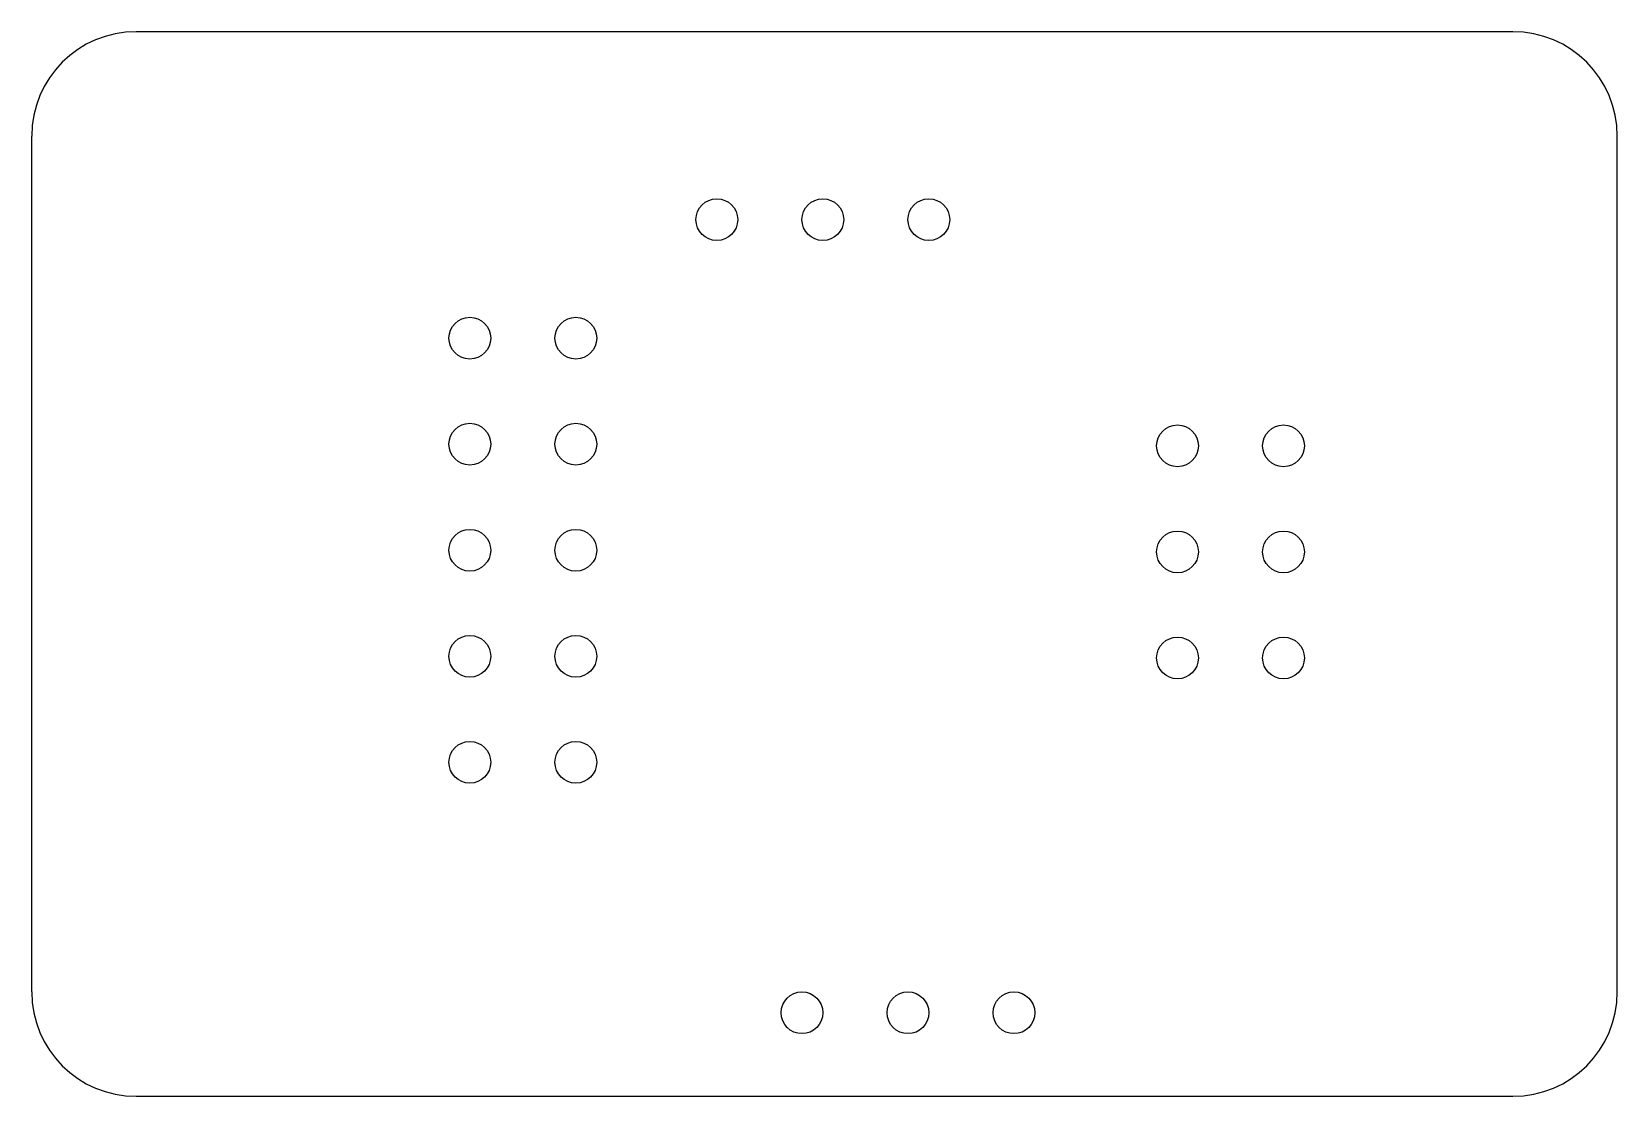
# Model space of a CAD drawing. Extents: x 25 to 63, y -53 to -27.5.
import ezdxf

# ---------------------------------------------------------------- set-up
doc = ezdxf.new("R2010")
doc.units = 0
doc.layers.add('BLACK', color=7, linetype='CONTINUOUS')

msp = doc.modelspace()

# ---------------------------------------------------------------- linework, layer by layer
at = {"layer": 'BLACK', "linetype": 'CONTINUOUS'}
for p, q in [((60.5, -27.5), (27.5, -27.5)), ((25, -50.5), (25, -30)), ((63, -50.5), (63, -30)), ((27.5, -53), (60.5, -53))]:
    msp.add_line(p, q, dxfattribs=at)
at = {"layer": 'BLACK'}
for centre in [(41.42, -32), (41.42, -32), (43.96, -32), (43.96, -32), (46.5, -32), (46.5, -32), (35.5, -34.84), (35.5, -34.84), (38.04, -34.84), (38.04, -34.84), (35.5, -37.38), (35.5, -37.38), (38.04, -37.38), (38.04, -37.38), (52.46, -37.42), (52.46, -37.42), (55, -37.42), (55, -37.42), (35.5, -39.92), (35.5, -39.92), (38.04, -39.92), (38.04, -39.92), (52.46, -39.96), (52.46, -39.96), (55, -39.96), (55, -39.96), (35.5, -42.46), (35.5, -42.46), (38.04, -42.46), (38.04, -42.46), (52.46, -42.5), (52.46, -42.5), (55, -42.5), (55, -42.5), (35.5, -45), (35.5, -45), (38.04, -45), (38.04, -45), (43.46, -51), (43.46, -51), (46, -51), (46, -51), (48.54, -51), (48.54, -51)]:
    msp.add_circle(centre, 0.5, dxfattribs=at)
for centre, start, end in [((27.5, -30), 90, 180), ((60.5, -30), 0, 90), ((27.5, -50.5), -180, -90), ((60.5, -50.5), -90, 0)]:
    msp.add_arc(centre, 2.5, start, end, dxfattribs=at)

doc.saveas('drawing.dxf')
